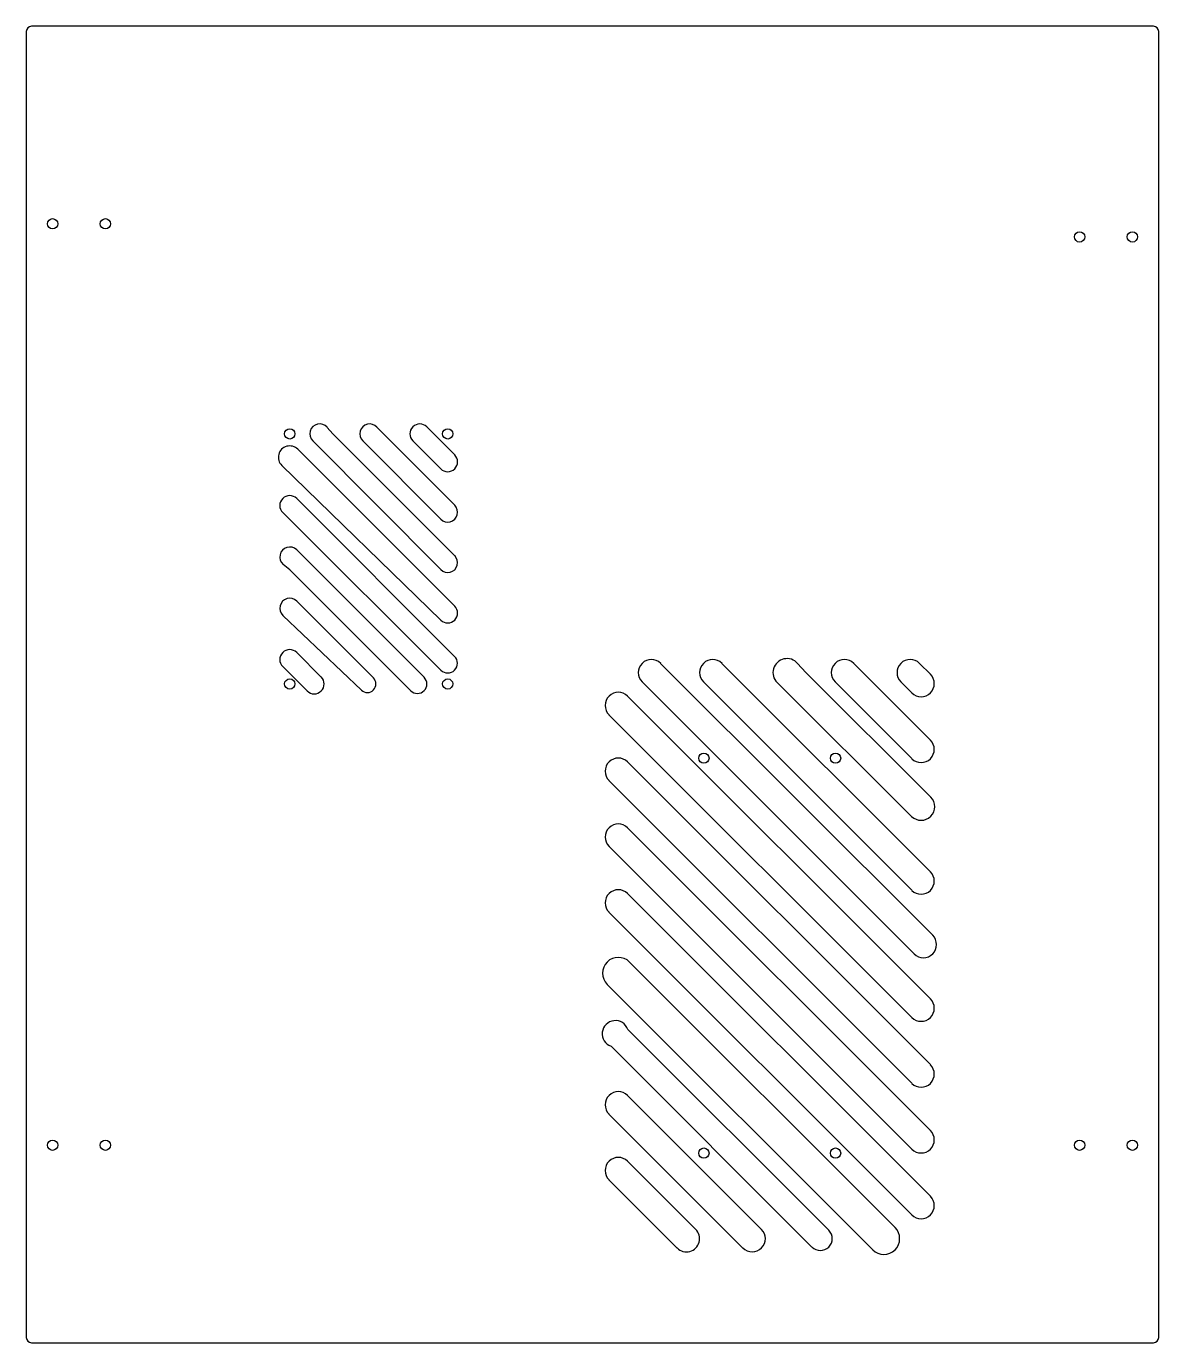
# Model space of a CAD drawing. Header units: inches. Extents: x -8.5 to 8.5, y -9.8 to 9.8.
import ezdxf

# ---------------------------------------------------------------- set-up
doc = ezdxf.new("R2010")
doc.units = ezdxf.units.IN
doc.header["$MEASUREMENT"] = 0

msp = doc.modelspace()

# ---------------------------------------------------------------- linework, layer by layer
at = {"color": 7, "linetype": 'Continuous', "lineweight": 25}
for p, q in [((-8.465, 9.764), (-8.465, -9.764)), ((8.386, 9.843), (-8.386, 9.843)), ((8.465, -9.764), (8.465, 9.764)), ((-3.881, 3.748), (-3.967, 3.845)), ((-2.165, 2.031), (-3.881, 3.748)), ((-3.127, 3.748), (-3.223, 3.849)), ((-2.06, 2.68), (-3.127, 3.748)), ((-2.373, 3.748), (-2.478, 3.852)), ((-2.165, 3.539), (-2.373, 3.748)), ((-2.269, 1.718), (-4.183, 3.644)), ((-2.269, 2.472), (-3.435, 3.644)), ((-2.269, 3.226), (-2.686, 3.643)), ((-2.06, 1.172), (-4.407, 3.519)), ((-2.165, 3.539), (-2.06, 3.434)), ((-2.268, 0.962), (-4.645, 3.277)), ((-2.062, 0.42), (-4.422, 2.78)), ((-4.527, 2.467), (-4.631, 2.572)), ((-2.267, 0.215), (-4.527, 2.467)), ((-2.518, 0.108), (-4.422, 2.013)), ((-2.165, 2.031), (-2.06, 1.926)), ((-4.527, 1.713), (-4.623, 1.797)), ((-2.821, 0.008), (-4.527, 1.713)), ((-3.276, 0.098), (-4.422, 1.245)), ((-3.455, -0.085), (-4.629, 1.034)), ((-4.057, 0.112), (-4.422, 0.477)), ((-4.266, -0.097), (-4.631, 0.269)), ((5.086, -3.75), (1.019, 0.316)), ((5.052, -2.799), (1.936, 0.316)), ((3.187, 0.177), (3.065, 0.316)), ((5.052, -0.831), (3.905, 0.316)), ((5.052, 0.153), (4.889, 0.316)), ((-2.821, 0.008), (-2.718, -0.094)), ((4.807, -4.029), (0.741, 0.038)), ((4.774, -3.078), (1.658, 0.038)), ((4.77, -1.972), (2.76, 0.029)), ((5.056, -1.684), (3.187, 0.177)), ((4.774, -1.109), (3.627, 0.038)), ((4.774, -0.125), (4.611, 0.038)), ((5.052, -4.701), (0.525, -0.174)), ((4.774, -4.98), (0.246, -0.452)), ((5.052, -5.685), (0.525, -1.158)), ((4.774, -5.964), (0.246, -1.436)), ((5.052, -6.67), (0.525, -2.142)), ((4.774, -6.948), (0.246, -2.42)), ((5.052, -7.654), (0.525, -3.126)), ((4.774, -7.932), (0.246, -3.405)), ((4.523, -8.12), (0.553, -4.15)), ((0.219, -4.484), (4.189, -8.454)), ((3.532, -8.162), (0.528, -5.158)), ((3.281, -8.413), (0.278, -5.409)), ((2.527, -8.148), (0.525, -6.146)), ((0.246, -6.424), (2.249, -8.427)), ((1.543, -8.148), (0.525, -7.13)), ((1.264, -8.427), (0.246, -7.409)), ((-8.386, -9.843), (8.386, -9.843))]:
    msp.add_line(p, q, dxfattribs=at)
for centre in [(-8.071, 6.89), (-7.283, 6.89), (7.283, 6.693), (8.071, 6.693), (-4.527, 3.748), (-2.165, 3.748), (-4.527, 0.008), (-2.165, 0.008), (1.665, -1.102), (3.634, -1.102), (-8.071, -6.89), (-7.283, -6.89), (7.283, -6.89), (8.071, -6.89), (1.665, -7.008), (3.634, -7.008)]:
    msp.add_circle(centre, 0.0768, dxfattribs=at)
for centre, radius, start, end in [((-8.386, 9.764), 0.0787, 90, 180), ((8.386, 9.764), 0.0787, 0, 90), ((-4.078, 3.748), 0.148, 41.3885, 224.818), ((-3.33, 3.748), 0.148, 43.3364, 224.8494), ((-2.582, 3.748), 0.148, 45.0294, 225), ((-4.527, 3.398), 0.17, 45, 225.7745), ((-2.165, 3.33), 0.148, 225, 44.9706), ((-4.527, 2.676), 0.148, 45, 225), ((-2.165, 2.576), 0.148, 224.8494, 44.9958), ((-4.527, 1.908), 0.148, 45, 229.1565), ((-2.165, 1.822), 0.148, 224.818, 44.9958), ((-4.527, 1.141), 0.148, 45, 226.3622), ((-2.165, 1.068), 0.148, 225.7745, 45), ((-4.527, 0.373), 0.148, 45, 225), ((-2.165, 0.317), 0.145, 225, 45), ((0.88, 0.177), 0.197, 45, 225), ((1.797, 0.177), 0.197, 45, 225), ((2.908, 0.177), 0.21, 41.3206, 225.1283), ((3.766, 0.177), 0.197, 45, 225), ((4.75, 0.177), 0.197, 45.003, 225), ((-4.161, 0.008), 0.148, 225, 45), ((-3.366, 0.008), 0.128, 226.3622, 45), ((-2.618, 0.008), 0.142, 225.57, 45), ((4.913, 0.014), 0.197, 225, 45), ((0.386, -0.313), 0.197, 45, 225), ((4.913, -0.97), 0.197, 225, 45), ((0.386, -1.297), 0.197, 45, 225), ((4.913, -1.828), 0.203, 225.1283, 45.1283), ((0.386, -2.281), 0.197, 45, 225), ((4.913, -2.939), 0.197, 225, 45), ((0.386, -3.266), 0.197, 45, 225), ((4.947, -3.889), 0.197, 225, 45), ((0.386, -4.317), 0.236, 45, 225), ((4.913, -4.84), 0.197, 225, 45), ((0.342, -5.223), 0.197, 19.1581, 250.8419), ((4.913, -5.825), 0.197, 225, 45), ((0.386, -6.285), 0.197, 45, 225), ((4.913, -6.809), 0.197, 225, 45), ((0.386, -7.269), 0.197, 45.0001, 225.0001), ((4.913, -7.793), 0.197, 225, 45), ((1.404, -8.287), 0.197, 224.9998, 45), ((2.388, -8.287), 0.197, 225, 45), ((3.407, -8.287), 0.177, 225, 45), ((4.356, -8.287), 0.236, 225, 45), ((-8.386, -9.764), 0.0787, 180, 270), ((8.386, -9.764), 0.0787, 270, 0)]:
    msp.add_arc(centre, radius, start, end, dxfattribs=at)

doc.saveas('drawing.dxf')
